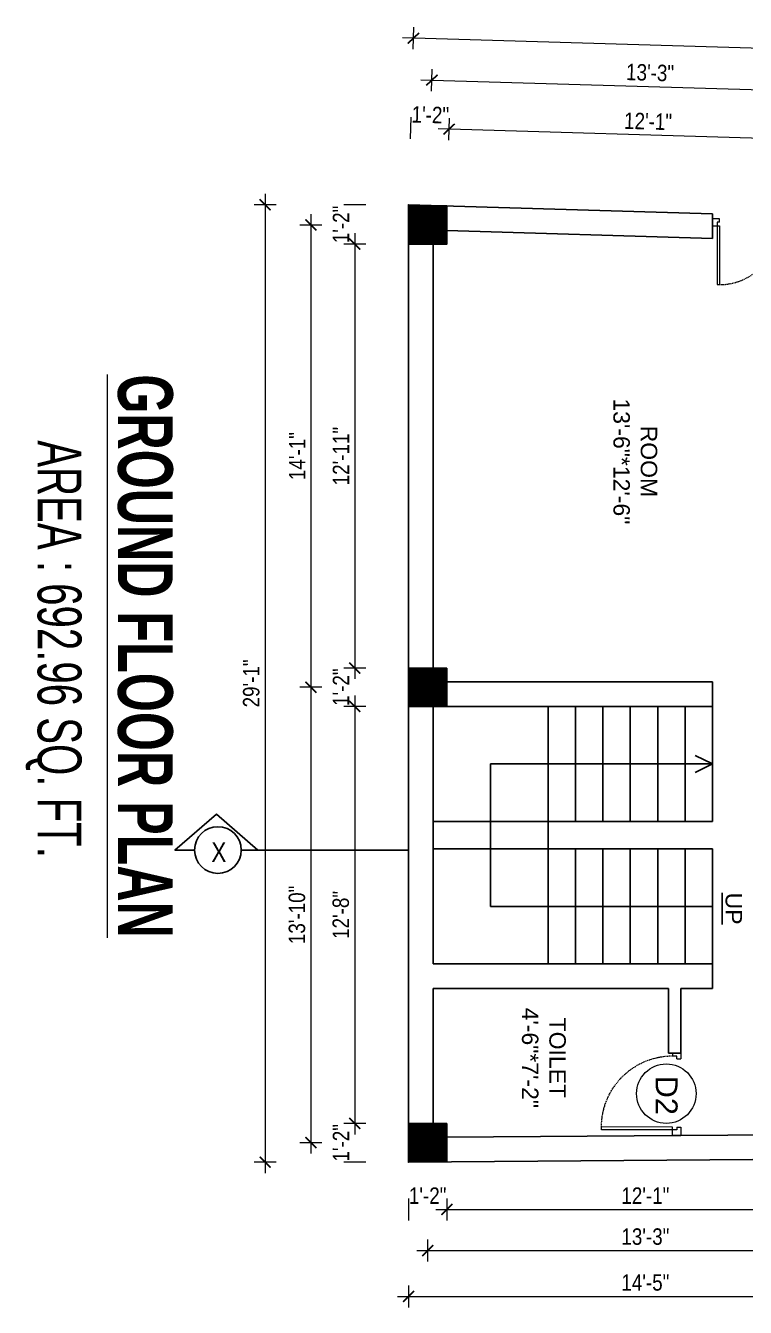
# Model space of a CAD drawing. Header units: inches. Extents: x -9985691 to 3643, y -3270716 to 4788.
# Drawn here: x -4964855.6 to -4964592.8, y -3264200.2 to -3263732.4 of the extents above; entities that cross this region are included whole.
import ezdxf

# ---------------------------------------------------------------- set-up
doc = ezdxf.new("R2010")
doc.units = ezdxf.units.IN
doc.header["$LTSCALE"] = 2
doc.header["$MEASUREMENT"] = 0
doc.header["$PDMODE"] = 34
doc.linetypes.add('HIDDEN', pattern=[0.375, 0.25, -0.125])
doc.layers.get('0').update_dxf_attribs({"linetype": 'CONTINUOUS'})
doc.layers.get('DEFPOINTS').update_dxf_attribs({"color": 141, "linetype": 'CONTINUOUS'})
doc.layers.add('A-Hatch', color=7, linetype='CONTINUOUS')
for name, color, linetype, lineweight in [('Annotate-Lite.w', 177, 'CONTINUOUS', 9), ('DIM 1-100', 4, 'CONTINUOUS', 13), ('Door-Window.w', 4, 'CONTINUOUS', 15), ('TEXT', 181, 'CONTINUOUS', 25), ('Text-100.w', 254, 'CONTINUOUS', 9)]:
    doc.layers.add(name, color=color, linetype=linetype, lineweight=lineweight)
doc.styles.add('ARAIL', font='ARIALN.TTF')
doc.styles.add('Arial', font='arial.ttf', dxfattribs={"width": 0.8, "height": 12})
doc.styles.add('arial.', font='arial.ttf')
doc.styles.add('gaurav', font='arial.ttf')
doc.styles.get("Standard").update_dxf_attribs({"font": 'ARIALN.TTF'})
doc.dimstyles.new('1 by 96', dxfattribs={"dimtxt": 6, "dimasz": 4, "dimexe": 4, "dimexo": 4, "dimgap": 2, "dimtad": 1, "dimdec": 0, "dimzin": 0, "dimdsep": 46, "dimlunit": 4, "dimtxsty": 'Standard', "dimblk": 'ARCHTICK', "dimcen": 0, "dimdle": 4, "dimadec": 0, "dimazin": 0, "dimtfac": 1, "dimtdec": 0, "dimtix": 1, "dimtofl": 0, "dimtmove": 1, "dimatfit": 3, "dimldrblk": 'ARCHTICK', "dimfxl": 4, "dimfxlon": 1, "dimtolj": 1, "dimtzin": 0, "dimlwd": -1, "dimlwe": -1, "dimarcsym": 0})

# ---------------------------------------------------------------- blocks, each defined once
blk = doc.blocks.new('FDFDRE')
at = {"ltscale": 3}
for p, q in [((165701.11, -58637.82), (165701.1, -58641.5)), ((165704.78, -58637.83), (165701.11, -58637.82)), ((165704.78, -58639.66), (165703.55, -58639.66)), ((165703.55, -58639.66), (165703.55, -58641.5)), ((165704.78, -58639.66), (165704.78, -58637.83)), ((165766.98, -58637.83), (165770.65, -58637.82)), ((165766.98, -58639.66), (165766.98, -58637.83)), ((165766.98, -58639.66), (165768.2, -58639.66)), ((165768.2, -58639.66), (165768.2, -58641.5)), ((165770.65, -58637.82), (165770.65, -58641.5)), ((165701.1, -58641.5), (165703.55, -58641.5)), ((165703.55, -58641.5), (165703.53, -58672.63)), ((165703.55, -58641.5), (165704.78, -58641.5)), ((165704.78, -58641.5), (165704.76, -58672.65)), ((165766.98, -58641.5), (165767, -58672.65)), ((165768.2, -58641.5), (165766.98, -58641.5)), ((165770.65, -58641.5), (165768.2, -58641.5)), ((165768.2, -58641.5), (165768.22, -58672.63)), ((165703.53, -58672.63), (165704.76, -58672.65)), ((165768.22, -58672.63), (165767, -58672.65))]:
    blk.add_line(p, q, dxfattribs=at)
at = {"layer": 'Door-Window.w', "color": 9, "linetype": 'HIDDEN', "lineweight": 18}
for centre, start, end in [((165704.78, -58641.5), 269.96183, 3.38353), ((165766.98, -58641.5), 176.61647, 270.03817)]:
    blk.add_arc(centre, 31.16, start, end, dxfattribs=at)
blk = doc.blocks.new('3-0')
at = {"ltscale": 3}
for p, q in [((11063.05, 10097.68), (11065.97, 10099.9)), ((11063.05, 10097.68), (11064.53, 10095.73)), ((11065.99, 10096.84), (11064.53, 10095.73)), ((11065.25, 10097.81), (11066.71, 10098.92)), ((11065.99, 10096.84), (11065.25, 10097.81)), ((11065.97, 10099.9), (11066.71, 10098.92)), ((11085.5, 10074.13), (11110.32, 10092.96)), ((11086.24, 10073.15), (11111.05, 10091.97)), ((11111.05, 10091.97), (11110.32, 10092.96)), ((11084.04, 10073.02), (11082.57, 10071.91)), ((11084.04, 10073.02), (11084.78, 10072.04)), ((11084.78, 10072.04), (11086.24, 10073.15)), ((11086.24, 10073.15), (11085.5, 10074.13)), ((11087.72, 10071.2), (11086.24, 10073.15)), ((11082.57, 10071.91), (11084.79, 10068.98)), ((11084.79, 10068.98), (11087.72, 10071.2))]:
    blk.add_line(p, q, dxfattribs=at)
at = {"layer": 'Door-Window.w', "color": 9, "linetype": 'HIDDEN', "lineweight": 18}
blk.add_arc((11085.5, 10074.13), 31.16, 37.1906, 127.1465, dxfattribs=at)
blk = doc.blocks.new('_ArchTick')
at = {"color": 0, "linetype": 'ByBlock', "const_width": 0.15}
blk.add_lwpolyline([(-0.5, -0.5), (0.5, 0.5)], dxfattribs=at)
blk = doc.blocks.new('*D1345')
at = {"layer": 'DEFPOINTS', "color": 0, "ltscale": 0.5, "transparency": 16777216}
for p in [(-4964700.99, -3263770.21), (-4964701.82, -3263798.21), (-4964556.82, -3263802.52)]:
    blk.add_point(p, dxfattribs=at)
at = {"layer": 'DIM 1-100', "color": 0, "ltscale": 0.5, "transparency": 16777216}
for p, q in [((-4964551.99, -3263774.64), (-4964704.99, -3263770.09)), ((-4964701.11, -3263774.21), (-4964700.87, -3263766.21)), ((-4964556.11, -3263778.52), (-4964555.87, -3263770.52))]:
    blk.add_line(p, q, dxfattribs=at)
at = {"layer": 'DIM 1-100', "color": 0, "ltscale": 0.5, "transparency": 16777216, "xscale": 4, "yscale": 4, "zscale": 4}
for p, rotation in [((-4964700.99, -3263770.21), 178.2968649486776), ((-4964555.99, -3263774.52), 358.2968649486776)]:
    blk.add_blockref('_ArchTick', p, dxfattribs=dict(at, rotation=rotation))
at = {"layer": 'DIM 1-100', "color": 0, "ltscale": 0.5, "transparency": 16777216, "insert": (-4964628.34, -3263767.35), "char_height": 6, "attachment_point": 5, "rotation": 358.2969}
blk.add_mtext('\\A1;12\'-1"', dxfattribs=at)
blk = doc.blocks.new('*D1346')
at = {"layer": 'DEFPOINTS', "color": 0, "ltscale": 0.5, "transparency": 16777216}
for p in [(-4964714.99, -3263769.79), (-4964715.82, -3263797.79), (-4964701.82, -3263798.21)]:
    blk.add_point(p, dxfattribs=at)
at = {"layer": 'DIM 1-100', "color": 0, "ltscale": 0.5, "transparency": 16777216}
for p, q in [((-4964715.11, -3263773.79), (-4964714.87, -3263765.79)), ((-4964701.11, -3263774.21), (-4964700.87, -3263766.21))]:
    blk.add_line(p, q, dxfattribs=at)
at = {"layer": 'DIM 1-100', "color": 0, "ltscale": 0.5, "transparency": 16777216, "insert": (-4964707.84, -3263764.99), "char_height": 6, "attachment_point": 5, "rotation": 358.2969}
blk.add_mtext('\\A1;1\'-2"', dxfattribs=at)
blk = doc.blocks.new('*D1349')
at = {"layer": 'DEFPOINTS', "color": 0, "ltscale": 0.5, "transparency": 16777216}
for p in [(-4964548.25, -3263757.04), (-4964708.82, -3263805.21), (-4964549.82, -3263809.93)]:
    blk.add_point(p, dxfattribs=at)
at = {"layer": 'DIM 1-100', "color": 0, "ltscale": 0.5, "transparency": 16777216}
for p, q in [((-4964707.37, -3263756.31), (-4964707.13, -3263748.31)), ((-4964711.25, -3263752.19), (-4964544.25, -3263757.16)), ((-4964548.37, -3263761.04), (-4964548.13, -3263753.04))]:
    blk.add_line(p, q, dxfattribs=at)
at = {"layer": 'DIM 1-100', "color": 0, "ltscale": 0.5, "transparency": 16777216, "xscale": 4, "yscale": 4, "zscale": 4}
for p, rotation in [((-4964707.25, -3263752.31), 178.2968649667786), ((-4964548.25, -3263757.04), 358.2968649667786)]:
    blk.add_blockref('_ArchTick', p, dxfattribs=dict(at, rotation=rotation))
at = {"layer": 'DIM 1-100', "color": 0, "ltscale": 0.5, "transparency": 16777216, "insert": (-4964627.6, -3263749.61), "char_height": 6, "attachment_point": 5, "rotation": 358.2969}
blk.add_mtext('\\A1;13\'-3"', dxfattribs=at)
blk = doc.blocks.new('*D1351')
at = {"layer": 'DEFPOINTS', "color": 0, "ltscale": 0.5, "transparency": 16777216}
for p in [(-4964714.02, -3263737.04), (-4964715.82, -3263797.79), (-4964397.7, -3263807.25)]:
    blk.add_point(p, dxfattribs=at)
at = {"layer": 'DIM 1-100', "color": 0, "ltscale": 0.5, "transparency": 16777216}
for p, q in [((-4964391.89, -3263746.62), (-4964718.01, -3263736.92)), ((-4964714.14, -3263741.04), (-4964713.9, -3263733.04)), ((-4964396.01, -3263750.5), (-4964395.77, -3263742.5))]:
    blk.add_line(p, q, dxfattribs=at)
at = {"layer": 'DIM 1-100', "color": 0, "ltscale": 0.5, "transparency": 16777216, "xscale": 4, "yscale": 4, "zscale": 4}
for p, rotation in [((-4964714.02, -3263737.04), 178.2968649667986), ((-4964395.89, -3263746.5), 358.2968649667986)]:
    blk.add_blockref('_ArchTick', p, dxfattribs=dict(at, rotation=rotation))
at = {"layer": 'DIM 1-100', "color": 0, "ltscale": 0.5, "transparency": 16777216, "insert": (-4964554.8, -3263736.71), "char_height": 6, "attachment_point": 5, "rotation": 358.2969}
blk.add_mtext('\\A1;26\'-6"', dxfattribs=at)
blk = doc.blocks.new('*D1352')
at = {"layer": 'DEFPOINTS', "color": 0, "ltscale": 0.5, "transparency": 16777216}
for p in [(-4964715.82, -3263797.79), (-4964735.45, -3263812.21), (-4964715.82, -3263812.21)]:
    blk.add_point(p, dxfattribs=at)
at = {"layer": 'DIM 1-100', "color": 0, "ltscale": 0.5, "transparency": 16777216}
for p, q in [((-4964731.45, -3263797.79), (-4964739.45, -3263797.79)), ((-4964731.45, -3263812.21), (-4964739.45, -3263812.21))]:
    blk.add_line(p, q, dxfattribs=at)
at = {"layer": 'DIM 1-100', "color": 0, "ltscale": 0.5, "transparency": 16777216, "insert": (-4964740.46, -3263805), "char_height": 6, "attachment_point": 5, "rotation": 90}
blk.add_mtext('\\A1;1\'-2"', dxfattribs=at)
blk = doc.blocks.new('*D1353')
at = {"layer": 'DEFPOINTS', "color": 0, "ltscale": 0.5, "transparency": 16777216}
for p in [(-4964715.82, -3263812.21), (-4964735.45, -3263966.89), (-4964715.82, -3263966.89)]:
    blk.add_point(p, dxfattribs=at)
at = {"layer": 'DIM 1-100', "color": 0, "ltscale": 0.5, "transparency": 16777216}
for p, q in [((-4964731.45, -3263812.21), (-4964739.45, -3263812.21)), ((-4964735.45, -3263808.21), (-4964735.45, -3263970.89)), ((-4964731.45, -3263966.89), (-4964739.45, -3263966.89))]:
    blk.add_line(p, q, dxfattribs=at)
at = {"layer": 'DIM 1-100', "color": 0, "ltscale": 0.5, "transparency": 16777216, "xscale": 4, "yscale": 4, "zscale": 4}
for p, rotation in [((-4964735.45, -3263812.21), 90), ((-4964735.45, -3263966.89), 270)]:
    blk.add_blockref('_ArchTick', p, dxfattribs=dict(at, rotation=rotation))
at = {"layer": 'DIM 1-100', "color": 0, "ltscale": 0.5, "transparency": 16777216, "insert": (-4964740.46, -3263889.55), "char_height": 6, "attachment_point": 5, "rotation": 90}
blk.add_mtext('\\A1;12\'-11"', dxfattribs=at)
blk = doc.blocks.new('*D1354')
at = {"layer": 'DEFPOINTS', "color": 0, "ltscale": 0.5, "transparency": 16777216}
for p in [(-4964715.82, -3263966.89), (-4964735.45, -3263980.89), (-4964715.82, -3263980.89)]:
    blk.add_point(p, dxfattribs=at)
at = {"layer": 'DIM 1-100', "color": 0, "ltscale": 0.5, "transparency": 16777216}
for p, q in [((-4964731.45, -3263966.89), (-4964739.45, -3263966.89)), ((-4964731.45, -3263980.89), (-4964739.45, -3263980.89))]:
    blk.add_line(p, q, dxfattribs=at)
at = {"layer": 'DIM 1-100', "color": 0, "ltscale": 0.5, "transparency": 16777216, "insert": (-4964740.46, -3263973.89), "char_height": 6, "attachment_point": 5, "rotation": 90}
blk.add_mtext('\\A1;1\'-2"', dxfattribs=at)
blk = doc.blocks.new('*D1355')
at = {"layer": 'DEFPOINTS', "color": 0, "ltscale": 0.5, "transparency": 16777216}
for p in [(-4964715.82, -3263980.89), (-4964735.45, -3264133.14), (-4964715.82, -3264133.14)]:
    blk.add_point(p, dxfattribs=at)
at = {"layer": 'DIM 1-100', "color": 0, "ltscale": 0.5, "transparency": 16777216}
for p, q in [((-4964731.45, -3263980.89), (-4964739.45, -3263980.89)), ((-4964735.45, -3263976.89), (-4964735.45, -3264137.14)), ((-4964731.45, -3264133.14), (-4964739.45, -3264133.14))]:
    blk.add_line(p, q, dxfattribs=at)
at = {"layer": 'DIM 1-100', "color": 0, "ltscale": 0.5, "transparency": 16777216, "xscale": 4, "yscale": 4, "zscale": 4}
for p, rotation in [((-4964735.45, -3263980.89), 90), ((-4964735.45, -3264133.14), 270)]:
    blk.add_blockref('_ArchTick', p, dxfattribs=dict(at, rotation=rotation))
at = {"layer": 'DIM 1-100', "color": 0, "ltscale": 0.5, "transparency": 16777216, "insert": (-4964740.51, -3264057.01), "char_height": 6, "attachment_point": 5, "rotation": 90}
blk.add_mtext('\\A1;12\'-8"', dxfattribs=at)
blk = doc.blocks.new('*D1356')
at = {"layer": 'DEFPOINTS', "color": 0, "ltscale": 0.5, "transparency": 16777216}
for p in [(-4964715.82, -3264133.14), (-4964735.45, -3264147.25), (-4964715.82, -3264147.25)]:
    blk.add_point(p, dxfattribs=at)
at = {"layer": 'DIM 1-100', "color": 0, "ltscale": 0.5, "transparency": 16777216}
for p, q in [((-4964731.45, -3264133.14), (-4964739.45, -3264133.14)), ((-4964731.45, -3264147.25), (-4964739.45, -3264147.25))]:
    blk.add_line(p, q, dxfattribs=at)
at = {"layer": 'DIM 1-100', "color": 0, "ltscale": 0.5, "transparency": 16777216, "insert": (-4964740.46, -3264140.19), "char_height": 6, "attachment_point": 5, "rotation": 90}
blk.add_mtext('\\A1;1\'-2"', dxfattribs=at)
blk = doc.blocks.new('*D1357')
at = {"layer": 'DEFPOINTS', "color": 0, "ltscale": 0.5, "transparency": 16777216}
for p in [(-4964708.82, -3263805.21), (-4964751.46, -3263973.89), (-4964708.82, -3263973.89)]:
    blk.add_point(p, dxfattribs=at)
at = {"layer": 'DIM 1-100', "color": 0, "ltscale": 0.5, "transparency": 16777216}
for p, q in [((-4964751.46, -3263801.21), (-4964751.46, -3263977.89)), ((-4964747.46, -3263805.21), (-4964755.46, -3263805.21)), ((-4964747.46, -3263973.89), (-4964755.46, -3263973.89))]:
    blk.add_line(p, q, dxfattribs=at)
at = {"layer": 'DIM 1-100', "color": 0, "ltscale": 0.5, "transparency": 16777216, "xscale": 4, "yscale": 4, "zscale": 4}
for p, rotation in [((-4964751.46, -3263805.21), 90), ((-4964751.46, -3263973.89), 270)]:
    blk.add_blockref('_ArchTick', p, dxfattribs=dict(at, rotation=rotation))
at = {"layer": 'DIM 1-100', "color": 0, "ltscale": 0.5, "transparency": 16777216, "insert": (-4964756.47, -3263889.55), "char_height": 6, "attachment_point": 5, "rotation": 90}
blk.add_mtext('\\A1;14\'-1"', dxfattribs=at)
blk = doc.blocks.new('*D1358')
at = {"layer": 'DEFPOINTS', "color": 0, "ltscale": 0.5, "transparency": 16777216}
for p in [(-4964708.82, -3263973.89), (-4964751.46, -3264140.14), (-4964708.82, -3264140.14)]:
    blk.add_point(p, dxfattribs=at)
at = {"layer": 'DIM 1-100', "color": 0, "ltscale": 0.5, "transparency": 16777216}
for p, q in [((-4964751.46, -3263969.89), (-4964751.46, -3264144.14)), ((-4964747.46, -3263973.89), (-4964755.46, -3263973.89)), ((-4964747.46, -3264140.14), (-4964755.46, -3264140.14))]:
    blk.add_line(p, q, dxfattribs=at)
at = {"layer": 'DIM 1-100', "color": 0, "ltscale": 0.5, "transparency": 16777216, "xscale": 4, "yscale": 4, "zscale": 4}
for p, rotation in [((-4964751.46, -3263973.89), 90), ((-4964751.46, -3264140.14), 270)]:
    blk.add_blockref('_ArchTick', p, dxfattribs=dict(at, rotation=rotation))
at = {"layer": 'DIM 1-100', "color": 0, "ltscale": 0.5, "transparency": 16777216, "insert": (-4964756.52, -3264057.01), "char_height": 6, "attachment_point": 5, "rotation": 90}
blk.add_mtext('\\A1;13\'-10"', dxfattribs=at)
blk = doc.blocks.new('*D1359')
at = {"layer": 'DEFPOINTS', "color": 0, "ltscale": 0.5, "transparency": 16777216}
for p in [(-4964715.82, -3263797.79), (-4964768.15, -3264147.25), (-4964715.82, -3264147.25)]:
    blk.add_point(p, dxfattribs=at)
at = {"layer": 'DIM 1-100', "color": 0, "ltscale": 0.5, "transparency": 16777216}
for p, q in [((-4964764.15, -3263797.79), (-4964772.15, -3263797.79)), ((-4964768.15, -3263793.79), (-4964768.15, -3264151.25)), ((-4964764.15, -3264147.25), (-4964772.15, -3264147.25))]:
    blk.add_line(p, q, dxfattribs=at)
at = {"layer": 'DIM 1-100', "color": 0, "ltscale": 0.5, "transparency": 16777216, "xscale": 4, "yscale": 4, "zscale": 4}
for p, rotation in [((-4964768.15, -3263797.79), 90), ((-4964768.15, -3264147.25), 270)]:
    blk.add_blockref('_ArchTick', p, dxfattribs=dict(at, rotation=rotation))
at = {"layer": 'DIM 1-100', "color": 0, "ltscale": 0.5, "transparency": 16777216, "insert": (-4964773.21, -3263972.52), "char_height": 6, "attachment_point": 5, "rotation": 90}
blk.add_mtext('\\A1;29\'-1"', dxfattribs=at)
blk = doc.blocks.new('*D1360')
at = {"layer": 'DEFPOINTS', "color": 0, "ltscale": 0.5, "transparency": 16777216}
for p in [(-4964715.82, -3264147.25), (-4964701.82, -3264147.14), (-4964715.82, -3264164.49)]:
    blk.add_point(p, dxfattribs=at)
at = {"layer": 'DIM 1-100', "color": 0, "ltscale": 0.5, "transparency": 16777216}
for p, q in [((-4964715.82, -3264160.49), (-4964715.82, -3264168.49)), ((-4964701.82, -3264160.49), (-4964701.82, -3264168.49))]:
    blk.add_line(p, q, dxfattribs=at)
at = {"layer": 'DIM 1-100', "color": 0, "ltscale": 0.5, "transparency": 16777216, "insert": (-4964708.82, -3264159.47), "char_height": 6, "attachment_point": 5}
blk.add_mtext('\\A1;1\'-2"', dxfattribs=at)
blk = doc.blocks.new('*D1361')
at = {"layer": 'DEFPOINTS', "color": 0, "ltscale": 0.5, "transparency": 16777216}
for p in [(-4964701.82, -3264147.14), (-4964556.82, -3264145.91), (-4964556.82, -3264164.49)]:
    blk.add_point(p, dxfattribs=at)
at = {"layer": 'DIM 1-100', "color": 0, "ltscale": 0.5, "transparency": 16777216}
for p, q in [((-4964701.82, -3264160.49), (-4964701.82, -3264168.49)), ((-4964556.82, -3264160.49), (-4964556.82, -3264168.49)), ((-4964705.82, -3264164.49), (-4964552.82, -3264164.49))]:
    blk.add_line(p, q, dxfattribs=at)
at = {"layer": 'DIM 1-100', "color": 0, "ltscale": 0.5, "transparency": 16777216, "xscale": 4, "yscale": 4, "zscale": 4, "rotation": 180}
blk.add_blockref('_ArchTick', (-4964701.82, -3264164.49), dxfattribs=at)
at = {"layer": 'DIM 1-100', "color": 0, "ltscale": 0.5, "transparency": 16777216, "xscale": 4, "yscale": 4, "zscale": 4}
blk.add_blockref('_ArchTick', (-4964556.82, -3264164.49), dxfattribs=at)
at = {"layer": 'DIM 1-100', "color": 0, "ltscale": 0.5, "transparency": 16777216, "insert": (-4964629.32, -3264159.47), "char_height": 6, "attachment_point": 5}
blk.add_mtext('\\A1;12\'-1"', dxfattribs=at)
blk = doc.blocks.new('*D1365')
at = {"layer": 'DEFPOINTS', "color": 0, "ltscale": 0.5, "transparency": 16777216}
for p in [(-4964549.82, -3264138.91), (-4964708.82, -3264140.14), (-4964549.82, -3264179.51)]:
    blk.add_point(p, dxfattribs=at)
at = {"layer": 'DIM 1-100', "color": 0, "ltscale": 0.5, "transparency": 16777216}
for p, q in [((-4964708.82, -3264175.51), (-4964708.82, -3264183.51)), ((-4964549.82, -3264175.51), (-4964549.82, -3264183.51)), ((-4964712.82, -3264179.51), (-4964545.82, -3264179.51))]:
    blk.add_line(p, q, dxfattribs=at)
at = {"layer": 'DIM 1-100', "color": 0, "ltscale": 0.5, "transparency": 16777216, "xscale": 4, "yscale": 4, "zscale": 4, "rotation": 180}
blk.add_blockref('_ArchTick', (-4964708.82, -3264179.51), dxfattribs=at)
at = {"layer": 'DIM 1-100', "color": 0, "ltscale": 0.5, "transparency": 16777216, "xscale": 4, "yscale": 4, "zscale": 4}
blk.add_blockref('_ArchTick', (-4964549.82, -3264179.51), dxfattribs=at)
at = {"layer": 'DIM 1-100', "color": 0, "ltscale": 0.5, "transparency": 16777216, "insert": (-4964629.32, -3264174.45), "char_height": 6, "attachment_point": 5}
blk.add_mtext('\\A1;13\'-3"', dxfattribs=at)
blk = doc.blocks.new('*D1367')
at = {"layer": 'DEFPOINTS', "color": 0, "ltscale": 0.5, "transparency": 16777216}
for p in [(-4964715.82, -3264147.25), (-4964542.82, -3264145.91), (-4964542.82, -3264196.24)]:
    blk.add_point(p, dxfattribs=at)
at = {"layer": 'DIM 1-100', "color": 0, "ltscale": 0.5, "transparency": 16777216}
for p, q in [((-4964715.82, -3264192.24), (-4964715.82, -3264200.24)), ((-4964542.82, -3264192.24), (-4964542.82, -3264200.24)), ((-4964719.82, -3264196.24), (-4964538.82, -3264196.24))]:
    blk.add_line(p, q, dxfattribs=at)
at = {"layer": 'DIM 1-100', "color": 0, "ltscale": 0.5, "transparency": 16777216, "xscale": 4, "yscale": 4, "zscale": 4, "rotation": 180}
blk.add_blockref('_ArchTick', (-4964715.82, -3264196.24), dxfattribs=at)
at = {"layer": 'DIM 1-100', "color": 0, "ltscale": 0.5, "transparency": 16777216, "xscale": 4, "yscale": 4, "zscale": 4}
blk.add_blockref('_ArchTick', (-4964542.82, -3264196.24), dxfattribs=at)
at = {"layer": 'DIM 1-100', "color": 0, "ltscale": 0.5, "transparency": 16777216, "insert": (-4964629.32, -3264191.18), "char_height": 6, "attachment_point": 5}
blk.add_mtext('\\A1;14\'-5"', dxfattribs=at)

msp = doc.modelspace()

# ---------------------------------------------------------------- hatches: boundary and pattern name
at = {"layer": 'A-Hatch', "ltscale": 0.5}
h = msp.add_hatch(dxfattribs=at)
h.set_pattern_fill('ANSI31', color=256, angle=270)
h.set_pattern_definition([(315, (-1700030.4925, -8238907.08274), (0.0883883476483, 0.0883883476483), [])])
h.paths.add_polyline_path([(-4964701.82, -3263812.21), (-4964701.82, -3263798.21), (-4964715.82, -3263798.21), (-4964715.82, -3263812.21)])
h = msp.add_hatch(dxfattribs=at)
h.set_pattern_fill('ANSI31', color=256, angle=270)
h.set_pattern_definition([(315, (-1700030.4925, -8239075.76584), (0.0883883476483, 0.0883883476483), [])])
h.paths.add_polyline_path([(-4964701.82, -3263980.89), (-4964701.82, -3263966.89), (-4964715.82, -3263966.89), (-4964715.82, -3263980.89)])
h = msp.add_hatch(dxfattribs=at)
h.set_pattern_fill('ANSI31', color=256, angle=270)
h.set_pattern_definition([(315, (-1700030.4925, -8239242.01561), (0.0883883476483, 0.0883883476483), [])])
h.paths.add_polyline_path([(-4964701.82, -3264147.14), (-4964701.82, -3264133.14), (-4964715.82, -3264133.14), (-4964715.82, -3264147.14)])

# ---------------------------------------------------------------- linework, layer by layer
at = {"ltscale": 0.5}
for p, q in [((-4964604.82, -3263801.09), (-4964604.82, -3263810.09)), ((-4964604.82, -3263810.09), (-4964701.82, -3263807.21)), ((-4964706.82, -3263812.21), (-4964706.82, -3263966.89)), ((-4964701.82, -3263971.89), (-4964604.82, -3263971.89)), ((-4964604.82, -3263971.89), (-4964604.82, -3263980.89)), ((-4964706.82, -3263980.89), (-4964706.82, -3264074.89)), ((-4964701.82, -3263980.89), (-4964604.82, -3263980.89)), ((-4964664.82, -3263980.89), (-4964664.82, -3264022.89)), ((-4964654.82, -3263980.89), (-4964654.82, -3264022.89)), ((-4964644.82, -3263980.89), (-4964644.82, -3264022.89)), ((-4964634.82, -3263980.89), (-4964634.82, -3264022.89)), ((-4964624.82, -3263980.89), (-4964624.82, -3264022.89)), ((-4964614.82, -3263980.89), (-4964614.82, -3264022.89)), ((-4964604.82, -3263980.89), (-4964604.82, -3264022.89)), ((-4964604.82, -3264001.89), (-4964611.17, -3263998.8)), ((-4964685.82, -3264053.89), (-4964685.82, -3264001.89)), ((-4964685.82, -3264001.89), (-4964604.82, -3264001.89)), ((-4964604.82, -3264001.89), (-4964611.17, -3264004.97)), ((-4964664.82, -3264022.89), (-4964706.82, -3264022.89)), ((-4964664.82, -3264022.89), (-4964604.82, -3264022.89)), ((-4964664.82, -3264022.89), (-4964664.82, -3264032.89)), ((-4964664.82, -3264032.89), (-4964706.82, -3264032.89)), ((-4964664.82, -3264032.89), (-4964664.82, -3264074.89)), ((-4964664.82, -3264032.89), (-4964604.82, -3264032.89)), ((-4964654.82, -3264032.89), (-4964654.82, -3264074.89)), ((-4964644.82, -3264032.89), (-4964644.82, -3264074.89)), ((-4964634.82, -3264032.89), (-4964634.82, -3264074.89)), ((-4964624.82, -3264032.89), (-4964624.82, -3264074.89)), ((-4964614.82, -3264032.89), (-4964614.82, -3264074.89)), ((-4964604.82, -3264032.89), (-4964604.82, -3264074.89)), ((-4964604.82, -3264053.89), (-4964685.82, -3264053.89)), ((-4964706.82, -3264074.89), (-4964604.82, -3264074.89)), ((-4964604.82, -3264074.89), (-4964604.82, -3264083.89)), ((-4964706.82, -3264083.89), (-4964706.82, -3264133.14)), ((-4964706.82, -3264083.89), (-4964620.82, -3264083.89)), ((-4964620.82, -3264083.89), (-4964620.82, -3264107.48)), ((-4964616.32, -3264083.89), (-4964616.32, -3264107.48)), ((-4964616.32, -3264083.89), (-4964604.82, -3264083.89)), ((-4964616.32, -3264107.48), (-4964620.82, -3264107.48)), ((-4964701.82, -3264138.14), (-4964556.82, -3264137.02))]:
    msp.add_line(p, q, dxfattribs=at)
msp.add_lwpolyline([(-4964604.82, -3263801.09), (-4964715.82, -3263797.79), (-4964715.82, -3264147.25), (-4964542.82, -3264145.91)], dxfattribs=at)
for points in [[(-4964701.82, -3263798.21), (-4964701.82, -3263812.21), (-4964715.82, -3263812.21), (-4964715.82, -3263798.21)], [(-4964701.82, -3263966.89), (-4964701.82, -3263980.89), (-4964715.82, -3263980.89), (-4964715.82, -3263966.89)], [(-4964701.82, -3264133.14), (-4964701.82, -3264147.14), (-4964715.82, -3264147.14), (-4964715.82, -3264133.14)]]:
    msp.add_lwpolyline(points, close=True, dxfattribs=at)
at = {"layer": 'Annotate-Lite.w', "ltscale": 0.005}
msp.add_circle((-4964621.67, -3264122.24), 10.86, dxfattribs=at)
at = {"layer": 'TEXT'}
for points in [[(-4964793.93, -3264033.33), (-4964801.07, -3264033.33), (-4964785.93, -3264020.24), (-4964770.79, -3264033.33)], [(-4964715.82, -3264033.33), (-4964776.86, -3264033.33)]]:
    msp.add_lwpolyline(points, dxfattribs=at)
msp.add_circle((-4964785.4, -3264033.33), 8.53, dxfattribs=at)

# ---------------------------------------------------------------- block references
at = {"layer": 'Door-Window.w', "ltscale": 0.005, "xscale": 0.6902152811431093, "yscale": 0.6902152811431093, "zscale": 0.690215281206522, "rotation": 359.999999999704}
msp.add_blockref('FDFDRE', (-5078974.26, -3223330.21), dxfattribs=at)
at = {"layer": 'Door-Window.w', "linetype": 'ByBlock', "xscale": -0.8331589850253455, "yscale": 0.8331589851164872, "zscale": 0.8331589849470642, "rotation": 37.15242428694933}
msp.add_blockref('3-0', (-4952188.95, -3265246.23), dxfattribs=at)

# ---------------------------------------------------------------- texts
at = {"layer": 'Annotate-Lite.w', "ltscale": 0.005, "insert": (-4964625.55, -3264115.7), "char_height": 8, "attachment_point": 7, "rotation": 269.8855, "style": 'gaurav'}
msp.add_mtext_dynamic_manual_height_columns('D2', width=8, gutter_width=100, heights=[0], dxfattribs=at)
at = {"layer": 'TEXT', "lineweight": -2, "char_height": 6, "attachment_point": 5, "rotation": 270, "style": 'arial.'}
for s, insert in [('ROOM\\P13\'-6"*12\'-6"', (-4964633.04, -3263891.48)), ('TOILET\\P4\'-6"*7\'-2"', (-4964666.42, -3264109.17))]:
    msp.add_mtext_dynamic_manual_height_columns(s, width=45.7314, gutter_width=30, heights=[0], dxfattribs=dict(at, insert=insert))
at = {"layer": 'TEXT', "insert": (-4964782.31, -3264030.49), "char_height": 7.2, "attachment_point": 3, "style": 'ARAIL'}
msp.add_mtext_dynamic_manual_height_columns('X', width=125.4648, gutter_width=90, heights=[0], dxfattribs=at)
at = {"layer": 'TEXT', "lineweight": -2, "insert": (-4964597.08, -3264054.71), "char_height": 6, "width": 26.6739, "attachment_point": 5, "rotation": 270, "style": 'arial.'}
msp.add_mtext('{\\LUP}', dxfattribs=at)
at = {"layer": 'Text-100.w', "insert": (-4964801.88, -3263959.99), "char_height": 20, "width": 569.1024, "attachment_point": 2, "rotation": 270, "style": 'Arial'}
msp.add_mtext('\\A1;{\\fArial Narrow|b1|i0|c0|p34;\\L GROUND FLOOR PLAN\\P\\fArial Narrow|b0|i0|c0|p34;\\H0.8x;\\lAREA : 692.96 SQ. FT.\\H1.02306x; }', dxfattribs=at)

# ---------------------------------------------------------------- dimensions: what is measured, and where the dimension line sits
at = {"layer": 'DIM 1-100', "ltscale": 0.5}
for p1, p2, distance, picture, middle in [((-4964397.7, -3263807.25), (-4964715.82, -3263797.79), -60.77, '*D1351', (-4964554.8, -3263736.71)), ((-4964708.82, -3263805.21), (-4964549.82, -3263809.93), 52.92, '*D1349', (-4964627.6, -3263749.61))]:
    dim = msp.add_aligned_dim(p1=p1, p2=p2, distance=distance, dimstyle='1 by 96', dxfattribs=at)
    dim.commit()
    dim.dimension.update_dxf_attribs({"geometry": picture, "text_midpoint": middle})
for base, p1, p2, angle, picture, middle in [((-4964714.99, -3263769.79), (-4964701.82, -3263798.21), (-4964715.82, -3263797.79), 178.2969, '*D1346', (-4964707.84, -3263764.99)), ((-4964700.99, -3263770.21), (-4964556.82, -3263802.52), (-4964701.82, -3263798.21), 178.2969, '*D1345', (-4964628.34, -3263767.35)), ((-4964768.15, -3264147.25), (-4964715.82, -3263797.79), (-4964715.82, -3264147.25), 270, '*D1359', (-4964773.21, -3263972.52)), ((-4964735.45, -3263812.21), (-4964715.82, -3263797.79), (-4964715.82, -3263812.21), 270, '*D1352', (-4964740.46, -3263805)), ((-4964751.46, -3263973.89), (-4964708.82, -3263805.21), (-4964708.82, -3263973.89), 270, '*D1357', (-4964756.47, -3263889.55)), ((-4964735.45, -3263966.89), (-4964715.82, -3263812.21), (-4964715.82, -3263966.89), 270, '*D1353', (-4964740.46, -3263889.55)), ((-4964735.45, -3263980.89), (-4964715.82, -3263966.89), (-4964715.82, -3263980.89), 270, '*D1354', (-4964740.46, -3263973.89)), ((-4964751.46, -3264140.14), (-4964708.82, -3263973.89), (-4964708.82, -3264140.14), 270, '*D1358', (-4964756.52, -3264057.01)), ((-4964735.45, -3264133.14), (-4964715.82, -3263980.89), (-4964715.82, -3264133.14), 270, '*D1355', (-4964740.51, -3264057.01)), ((-4964735.45, -3264147.25), (-4964715.82, -3264133.14), (-4964715.82, -3264147.25), 270, '*D1356', (-4964740.46, -3264140.19))]:
    dim = msp.add_linear_dim(base=base, p1=p1, p2=p2, angle=angle, dimstyle='1 by 96', dxfattribs=at)
    dim.commit()
    dim.dimension.update_dxf_attribs({"geometry": picture, "text_midpoint": middle})
for base, p1, p2, picture, middle in [((-4964549.82, -3264179.51), (-4964708.82, -3264140.14), (-4964549.82, -3264138.91), '*D1365', (-4964629.32, -3264174.45)), ((-4964542.82, -3264196.24), (-4964715.82, -3264147.25), (-4964542.82, -3264145.91), '*D1367', (-4964629.32, -3264191.18)), ((-4964715.82, -3264164.49), (-4964701.82, -3264147.14), (-4964715.82, -3264147.25), '*D1360', (-4964708.82, -3264159.47)), ((-4964556.82, -3264164.49), (-4964701.82, -3264147.14), (-4964556.82, -3264145.91), '*D1361', (-4964629.32, -3264159.47))]:
    dim = msp.add_linear_dim(base=base, p1=p1, p2=p2, dimstyle='1 by 96', dxfattribs=at)
    dim.commit()
    dim.dimension.update_dxf_attribs({"geometry": picture, "text_midpoint": middle})

doc.saveas('drawing.dxf')
